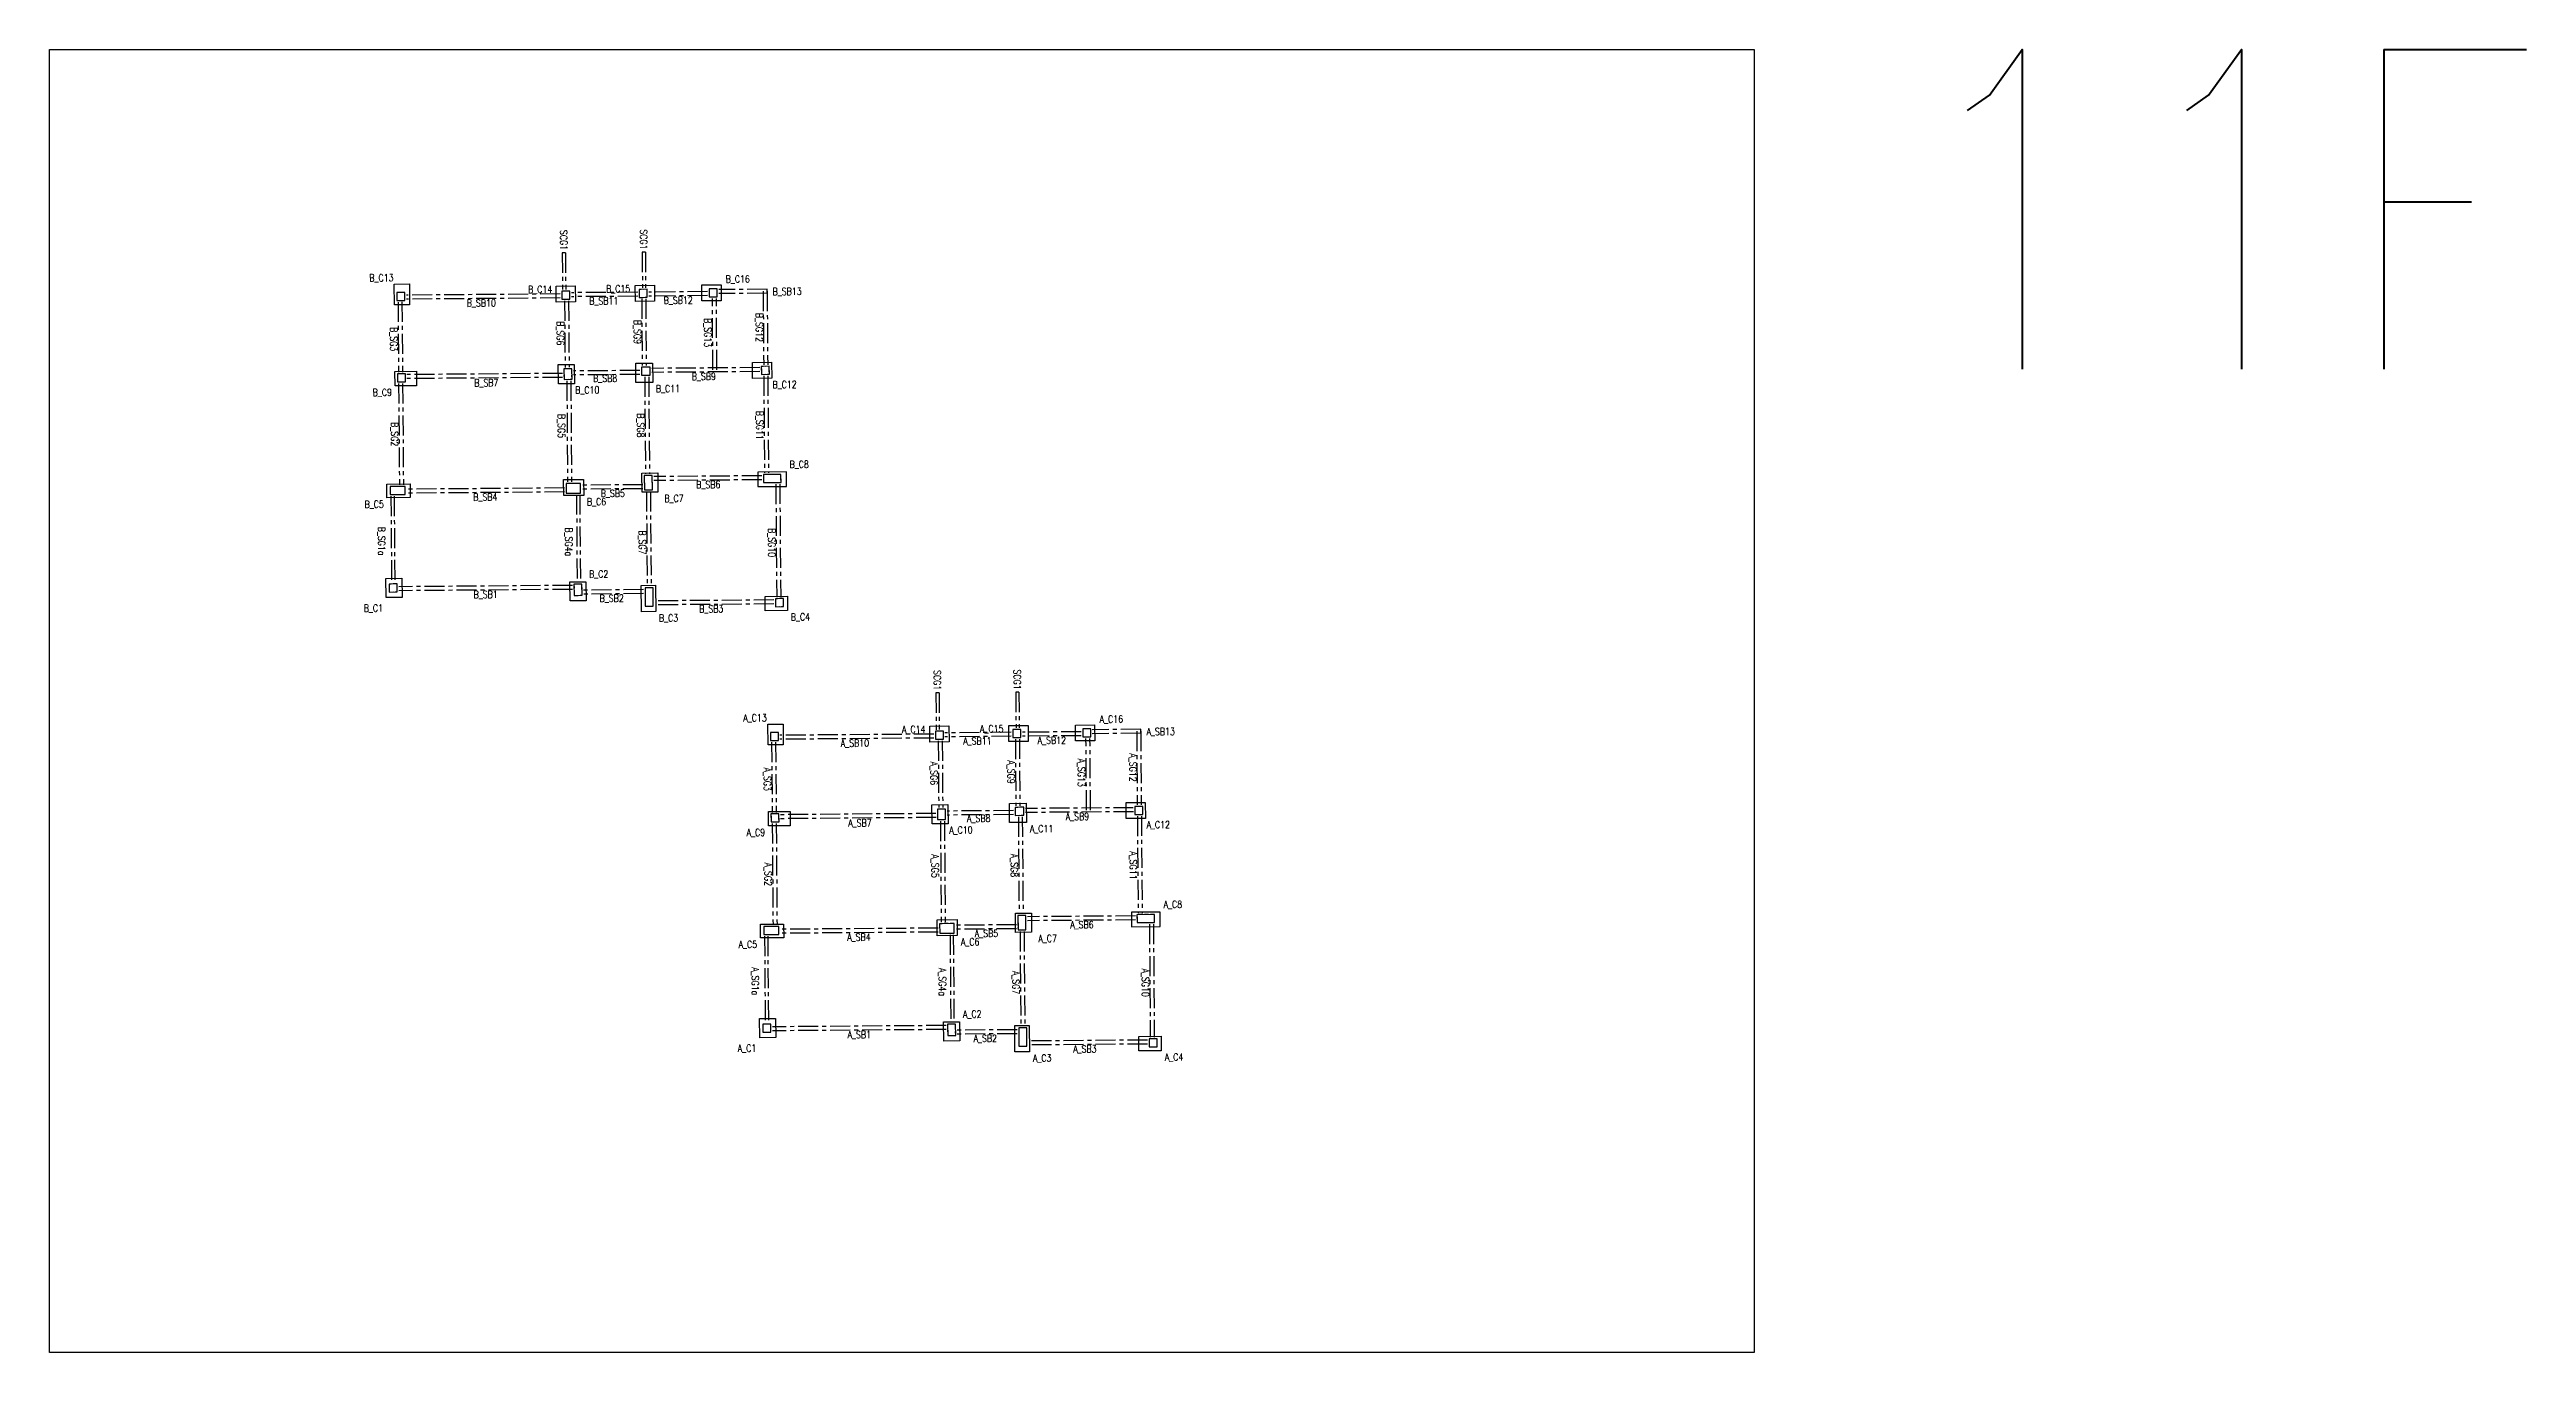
# Model space of a CAD drawing. Header units: millimetres. Extents: x 39613 to 69886, y 27475 to 191272.
# Drawn here: x 50002 to 65498, y 128184 to 136340 of the extents above; entities that cross this region are included whole.
import ezdxf
from ezdxf.enums import TextEntityAlignment as Align

# ---------------------------------------------------------------- set-up
doc = ezdxf.new("R2010")
doc.units = ezdxf.units.MM
doc.header["$LTSCALE"] = 100
doc.header["$MEASUREMENT"] = 0
doc.linetypes.add('CENTER', pattern=[2, 1.25, -0.25, 0.25, -0.25])
doc.linetypes.add('HIDDEN', pattern=[0.375, 0.25, -0.125])
for name, color, linetype in [('TC-COLUMN', 1, 'Continuous'), ('TC-TB', 2, 'Continuous'), ('TC-TC', 4, 'Continuous'), ('TC-虛鋼柱', 4, 'HIDDEN'), ('TC-鋼柱', 11, 'Continuous'), ('TC-鋼粱', 183, 'CENTER')]:
    doc.layers.add(name, color=color, linetype=linetype)
doc.styles.get("Standard").update_dxf_attribs({"font": 'txt.shx', "width": 0.8, "bigfont": 'ae.shx'})

msp = doc.modelspace()

# ---------------------------------------------------------------- linework, layer by layer
at = {"layer": 'Defpoints'}
msp.add_lwpolyline([(60666.19, 136339.6), (60666.19, 128184.24), (50001.56, 128184.24), (50001.56, 136339.6)], close=True, dxfattribs=at)
at = {"layer": 'TC-COLUMN'}
for points in [[(52253.27, 134872.21), (52254.27, 134742.22), (52159.27, 134741.49), (52158.27, 134871.48)], [(53170.73, 134859.26), (53290.73, 134860.18), (53291.49, 134760.18), (53171.5, 134759.26)], [(53665.78, 134863.06), (53785.77, 134863.98), (53786.54, 134763.99), (53666.54, 134763.06)], [(54082.66, 134866.26), (54202.65, 134867.19), (54203.42, 134767.19), (54083.42, 134766.27)], [(53284.57, 134368.12), (53285.49, 134248.12), (53185.49, 134247.36), (53184.57, 134367.35)], [(53774.35, 134376.38), (53775.27, 134256.38), (53670.27, 134255.58), (53669.35, 134375.57)], [(54399.36, 134380.96), (54519.35, 134381.88), (54520.12, 134281.88), (54400.13, 134280.96)], [(52163.17, 134234.32), (52162.47, 134324.31), (52297.47, 134325.35), (52298.16, 134235.35)], [(52111.78, 133619.09), (52256.78, 133620.2), (52257.43, 133535.21), (52112.44, 133534.09)], [(53217.6, 133647.58), (53342.59, 133648.54), (53343.36, 133548.55), (53218.37, 133547.59)], [(53807.3, 133689.11), (53808.22, 133569.12), (53708.22, 133568.35), (53707.3, 133688.35)], [(54432.28, 133693.9), (54432.97, 133603.9), (54612.96, 133605.3), (54612.27, 133695.29)], [(52107.24, 132908.97), (52106.32, 133028.97), (52206.31, 133029.74), (52207.23, 132909.74)], [(53258.43, 132887.88), (53257.51, 133007.87), (53357.51, 133008.64), (53358.43, 132888.64)], [(53702.83, 132985.49), (53792.83, 132986.18), (53794.1, 132821.18), (53704.1, 132820.49)], [(54478.25, 132916.74), (54618.24, 132917.82), (54618.93, 132827.82), (54478.94, 132826.75)], [(54590.7, 132117.58), (54591.7, 131987.59), (54496.7, 131986.86), (54495.7, 132116.85)], [(55508.16, 132104.63), (55628.16, 132105.55), (55628.92, 132005.55), (55508.93, 132004.63)], [(56003.21, 132108.43), (56123.2, 132109.35), (56123.97, 132009.36), (56003.97, 132008.43)], [(56420.09, 132111.63), (56540.08, 132112.55), (56540.85, 132012.56), (56420.85, 132011.64)], [(54500.6, 131479.69), (54499.91, 131569.68), (54634.9, 131570.72), (54635.59, 131480.72)], [(55622, 131613.49), (55622.92, 131493.49), (55522.92, 131492.73), (55522, 131612.72)], [(56111.78, 131621.75), (56112.7, 131501.75), (56007.7, 131500.95), (56006.78, 131620.94)], [(56736.79, 131626.33), (56856.78, 131627.25), (56857.55, 131527.25), (56737.56, 131526.33)], [(54449.21, 130864.46), (54594.21, 130865.57), (54594.86, 130780.58), (54449.87, 130779.46)], [(55555.03, 130892.95), (55680.02, 130893.91), (55680.79, 130793.92), (55555.8, 130792.96)], [(56144.73, 130934.48), (56145.65, 130814.49), (56045.65, 130813.72), (56044.73, 130933.72)], [(56769.71, 130939.27), (56770.4, 130849.27), (56950.39, 130850.67), (56949.7, 130940.66)], [(54444.67, 130154.34), (54443.75, 130274.34), (54543.74, 130275.11), (54544.66, 130155.11)], [(55595.86, 130133.25), (55594.94, 130253.24), (55694.94, 130254.01), (55695.86, 130134.01)], [(56040.26, 130230.86), (56130.26, 130231.55), (56131.53, 130066.55), (56041.53, 130065.86)], [(56815.68, 130162.11), (56955.67, 130163.19), (56956.36, 130073.19), (56816.37, 130072.12)]]:
    msp.add_lwpolyline(points, close=True, dxfattribs=at)
at = {"layer": 'TC-虛鋼柱'}
for points in [[(52174.06, 134769.1), (52224.06, 134769.49), (52223.67, 134819.49), (52173.68, 134819.1)], [(53206.36, 134777.03), (53256.36, 134777.42), (53255.98, 134827.41), (53205.98, 134827.03)], [(53691.35, 134788.26), (53741.35, 134788.64), (53740.97, 134838.64), (53690.97, 134838.25)], [(54128.23, 134791.61), (54178.23, 134792), (54177.84, 134841.99), (54127.85, 134841.61)], [(54454.93, 134306.39), (54504.93, 134306.77), (54504.55, 134356.77), (54454.55, 134356.38)], [(52177.97, 134259.43), (52227.97, 134259.82), (52227.59, 134309.81), (52177.59, 134309.43)], [(53220.28, 134275.12), (53270.28, 134275.51), (53269.78, 134340.51), (53219.78, 134340.12)], [(53704.92, 134300.85), (53759.92, 134301.27), (53759.54, 134351.27), (53704.54, 134350.84)], [(52132.28, 133554.25), (52227.28, 133554.98), (52226.9, 133604.97), (52131.9, 133604.24)], [(53233.25, 133562.7), (53323.25, 133563.39), (53322.79, 133623.39), (53232.79, 133622.7)], [(53723.1, 133583.46), (53773.1, 133583.85), (53772.41, 133673.85), (53722.41, 133673.46)], [(54577.77, 133630.02), (54577.39, 133680.02), (54467.39, 133679.17), (54467.78, 133629.17)], [(52126.97, 132944.12), (52176.97, 132944.51), (52176.58, 132994.51), (52126.58, 132994.12)], [(53283.16, 132923.07), (53333.16, 132923.45), (53332.62, 132993.45), (53282.63, 132993.06)], [(53728.83, 132855.67), (53778.83, 132856.05), (53777.95, 132971.05), (53727.95, 132970.67)], [(54543.74, 132852.25), (54593.74, 132852.63), (54593.36, 132902.63), (54543.36, 132902.24)], [(54511.49, 132014.47), (54561.49, 132014.86), (54561.1, 132064.86), (54511.11, 132064.47)], [(55543.79, 132022.4), (55593.79, 132022.78), (55593.41, 132072.78), (55543.41, 132072.4)], [(56028.78, 132033.63), (56078.78, 132034.01), (56078.4, 132084.01), (56028.4, 132083.62)], [(56465.66, 132036.98), (56515.66, 132037.37), (56515.27, 132087.36), (56465.28, 132086.98)], [(55557.71, 131520.49), (55607.71, 131520.88), (55607.21, 131585.88), (55557.21, 131585.49)], [(56042.35, 131546.22), (56097.35, 131546.64), (56096.97, 131596.64), (56041.97, 131596.21)], [(56792.36, 131551.75), (56842.36, 131552.14), (56841.98, 131602.14), (56791.98, 131601.75)], [(54515.4, 131504.8), (54565.4, 131505.19), (54565.02, 131555.18), (54515.02, 131554.8)], [(54469.71, 130799.62), (54564.71, 130800.35), (54564.33, 130850.34), (54469.33, 130849.61)], [(55570.68, 130808.07), (55660.68, 130808.76), (55660.22, 130868.76), (55570.22, 130868.07)], [(56060.54, 130828.83), (56110.53, 130829.22), (56109.84, 130919.22), (56059.84, 130918.83)], [(56915.2, 130875.39), (56914.82, 130925.39), (56804.82, 130924.54), (56805.21, 130874.54)], [(54464.4, 130189.49), (54514.4, 130189.88), (54514.01, 130239.88), (54464.01, 130239.49)], [(55620.59, 130168.44), (55670.59, 130168.82), (55670.05, 130238.82), (55620.06, 130238.43)], [(56066.26, 130101.04), (56116.26, 130101.42), (56115.38, 130216.42), (56065.38, 130216.04)], [(56881.17, 130097.62), (56931.17, 130098), (56930.79, 130148), (56880.79, 130147.61)]]:
    msp.add_lwpolyline(points, close=True, dxfattribs=at)
at = {"layer": 'TC-鋼柱'}
for points in [[(52174.06, 134769.1), (52224.06, 134769.49), (52223.67, 134819.49), (52173.68, 134819.1)], [(53206.36, 134777.03), (53256.36, 134777.42), (53255.98, 134827.41), (53205.98, 134827.03)], [(53691.35, 134788.26), (53741.35, 134788.64), (53740.97, 134838.64), (53690.97, 134838.25)], [(54128.23, 134791.61), (54178.23, 134792), (54177.84, 134841.99), (54127.85, 134841.61)], [(54454.93, 134306.39), (54504.93, 134306.77), (54504.55, 134356.77), (54454.55, 134356.38)], [(52177.97, 134259.43), (52227.97, 134259.82), (52227.59, 134309.81), (52177.59, 134309.43)], [(53220.28, 134275.12), (53270.28, 134275.51), (53269.78, 134340.51), (53219.78, 134340.12)], [(53704.92, 134300.85), (53759.92, 134301.27), (53759.54, 134351.27), (53704.54, 134350.84)], [(52132.28, 133554.25), (52227.28, 133554.98), (52226.9, 133604.97), (52131.9, 133604.24)], [(53233.25, 133562.7), (53323.25, 133563.39), (53322.79, 133623.39), (53232.79, 133622.7)], [(53723.1, 133583.46), (53773.1, 133583.85), (53772.41, 133673.85), (53722.41, 133673.46)], [(54577.77, 133630.02), (54577.39, 133680.02), (54467.39, 133679.17), (54467.78, 133629.17)], [(52126.97, 132944.12), (52176.97, 132944.51), (52176.58, 132994.51), (52126.58, 132994.12)], [(53283.16, 132923.07), (53333.16, 132923.45), (53332.62, 132993.45), (53282.63, 132993.06)], [(53728.83, 132855.67), (53778.83, 132856.05), (53777.95, 132971.05), (53727.95, 132970.67)], [(54543.74, 132852.25), (54593.74, 132852.63), (54593.36, 132902.63), (54543.36, 132902.24)], [(54511.49, 132014.47), (54561.49, 132014.86), (54561.1, 132064.86), (54511.11, 132064.47)], [(55543.79, 132022.4), (55593.79, 132022.78), (55593.41, 132072.78), (55543.41, 132072.4)], [(56028.78, 132033.63), (56078.78, 132034.01), (56078.4, 132084.01), (56028.4, 132083.62)], [(56465.66, 132036.98), (56515.66, 132037.37), (56515.27, 132087.36), (56465.28, 132086.98)], [(55557.71, 131520.49), (55607.71, 131520.88), (55607.21, 131585.88), (55557.21, 131585.49)], [(56042.35, 131546.22), (56097.35, 131546.64), (56096.97, 131596.64), (56041.97, 131596.21)], [(56792.36, 131551.75), (56842.36, 131552.14), (56841.98, 131602.14), (56791.98, 131601.75)], [(54515.4, 131504.8), (54565.4, 131505.19), (54565.02, 131555.18), (54515.02, 131554.8)], [(54469.71, 130799.62), (54564.71, 130800.35), (54564.33, 130850.34), (54469.33, 130849.61)], [(55570.68, 130808.07), (55660.68, 130808.76), (55660.22, 130868.76), (55570.22, 130868.07)], [(56060.54, 130828.83), (56110.53, 130829.22), (56109.84, 130919.22), (56059.84, 130918.83)], [(56915.2, 130875.39), (56914.82, 130925.39), (56804.82, 130924.54), (56805.21, 130874.54)], [(54464.4, 130189.49), (54514.4, 130189.88), (54514.01, 130239.88), (54464.01, 130239.49)], [(55620.59, 130168.44), (55670.59, 130168.82), (55670.05, 130238.82), (55620.06, 130238.43)], [(56066.26, 130101.04), (56116.26, 130101.42), (56115.38, 130216.42), (56065.38, 130216.04)], [(56881.17, 130097.62), (56931.17, 130098), (56930.79, 130148), (56880.79, 130147.61)]]:
    msp.add_lwpolyline(points, close=True, dxfattribs=at)
at = {"layer": 'TC-鋼粱'}
for p, q in [((53229.13, 135067.23), (53209.14, 135067.08)), ((53209.14, 135067.08), (53210.9, 134837.07)), ((53229.13, 135067.23), (53230.9, 134837.22)), ((53729.18, 135071.07), (53709.18, 135070.92)), ((53709.18, 135070.92), (53710.89, 134848.41)), ((53729.18, 135071.07), (53730.89, 134848.56)), ((53681.1, 134820.68), (53266.05, 134817.49)), ((54117.98, 134824.03), (53751.1, 134821.22)), ((54490.84, 134839.4), (54187.88, 134837.07)), ((54465.94, 134826.71), (54469.47, 134366.5)), ((54491.03, 134814.4), (54490.84, 134839.4)), ((54490.94, 134826.9), (54494.47, 134366.69)), ((52181.64, 134759.16), (52185.01, 134319.49)), ((52206.64, 134759.35), (52210.01, 134319.68)), ((53196.11, 134809.45), (52233.81, 134802.06)), ((53196.31, 134784.45), (52234, 134777.06)), ((53223.91, 134767.17), (53227.12, 134350.18)), ((53248.91, 134767.36), (53252.12, 134350.37)), ((53681.29, 134795.68), (53266.25, 134792.49)), ((53706.43, 134778.37), (53709.63, 134360.88)), ((53731.43, 134778.56), (53734.63, 134361.08)), ((54118.17, 134799.03), (53751.29, 134796.22)), ((54151.74, 134334.06), (54148.31, 134781.77)), ((54176.74, 134334.25), (54173.31, 134781.96)), ((54491.03, 134814.4), (54188.07, 134812.07)), ((52185.55, 134249.49), (52190.43, 133614.69)), ((52210.55, 134249.68), (52215.42, 133614.89)), ((53209.99, 134312.36), (52237.63, 134304.89)), ((53210.18, 134287.36), (52237.82, 134279.89)), ((53237.85, 134265.26), (53242.71, 133632.78)), ((53262.85, 134265.45), (53267.71, 133632.97)), ((53694.69, 134330.77), (53279.88, 134327.58)), ((53694.89, 134305.77), (53280.07, 134302.58)), ((53725.17, 134291), (53729.84, 133683.52)), ((53750.17, 134291.19), (53754.84, 133683.71)), ((54444.61, 134348.81), (53769.6, 134343.62)), ((54444.8, 134323.81), (53769.79, 134318.62)), ((54470.01, 134296.5), (54474.67, 133689.23)), ((54495.01, 134296.69), (54499.67, 133689.42)), ((53223, 133595.12), (52237.03, 133587.55)), ((53712.86, 133615.89), (53332.87, 133612.97)), ((53713.05, 133590.89), (53333.06, 133587.97)), ((54457.45, 133671.59), (53782.47, 133666.41)), ((54457.64, 133646.6), (53782.66, 133641.41)), ((54545.35, 133619.77), (54550.78, 132912.3)), ((54570.35, 133619.96), (54575.78, 132912.49)), ((52137.36, 133544.28), (52141.51, 133004.24)), ((52157.36, 133544.44), (52161.51, 133004.39)), ((53223.19, 133570.12), (52237.22, 133562.55)), ((53298.32, 133553.2), (53302.55, 133003.22)), ((53318.32, 133553.35), (53322.55, 133003.37)), ((53735.82, 133573.43), (53740.37, 132980.76)), ((53760.82, 133573.62), (53765.37, 132980.95)), ((53272.68, 132985.49), (52186.72, 132977.15)), ((53272.88, 132960.49), (52186.91, 132952.15)), ((53718.04, 132958.91), (53342.91, 132956.03)), ((53718.23, 132933.91), (53343.1, 132931.03)), ((54533.42, 132894.36), (53788.58, 132888.64)), ((54533.61, 132869.36), (53788.77, 132863.64)), ((55566.57, 132312.6), (55546.57, 132312.45)), ((55546.57, 132312.45), (55548.33, 132082.44)), ((55566.57, 132312.6), (55568.33, 132082.59)), ((56066.61, 132316.44), (56046.61, 132316.29)), ((56046.61, 132316.29), (56048.32, 132093.78)), ((56066.61, 132316.44), (56068.32, 132093.93)), ((55533.54, 132054.82), (54571.24, 132047.43)), ((55533.74, 132029.82), (54571.43, 132022.43)), ((56018.53, 132066.05), (55603.48, 132062.86)), ((56018.72, 132041.05), (55603.68, 132037.86)), ((56455.41, 132069.4), (56088.53, 132066.59)), ((56455.6, 132044.4), (56088.72, 132041.59)), ((56828.27, 132084.77), (56525.31, 132082.44)), ((56828.46, 132059.77), (56525.5, 132057.44)), ((56803.37, 132072.08), (56806.9, 131611.87)), ((56828.46, 132059.77), (56828.27, 132084.77)), ((56828.37, 132072.27), (56831.9, 131612.06)), ((54519.07, 132004.53), (54522.44, 131564.86)), ((54544.07, 132004.72), (54547.44, 131565.05)), ((55561.34, 132012.54), (55564.55, 131595.55)), ((55586.34, 132012.73), (55589.55, 131595.74)), ((56043.86, 132023.74), (56047.06, 131606.25)), ((56068.86, 132023.93), (56072.06, 131606.45)), ((56489.17, 131579.43), (56485.74, 132027.13)), ((56514.17, 131579.62), (56510.74, 132027.33)), ((56032.12, 131576.14), (55617.31, 131572.95)), ((56782.04, 131594.18), (56107.03, 131588.99)), ((56782.23, 131569.18), (56107.22, 131563.99)), ((54522.98, 131494.86), (54527.86, 130860.06)), ((54547.98, 131495.05), (54552.85, 130860.26)), ((55547.42, 131557.73), (54575.06, 131550.26)), ((55547.61, 131532.73), (54575.25, 131525.26)), ((55575.28, 131510.63), (55580.14, 130878.15)), ((55600.28, 131510.82), (55605.14, 130878.34)), ((56032.32, 131551.14), (55617.5, 131547.95)), ((56062.6, 131536.37), (56067.27, 130928.89)), ((56087.6, 131536.56), (56092.27, 130929.08)), ((56807.44, 131541.87), (56812.1, 130934.6)), ((56832.44, 131542.06), (56837.1, 130934.79)), ((54474.79, 130789.65), (54478.94, 130249.61)), ((54494.79, 130789.81), (54498.94, 130249.76)), ((55560.43, 130840.49), (54574.46, 130832.92)), ((55560.62, 130815.49), (54574.65, 130807.92)), ((55635.76, 130798.57), (55639.98, 130248.59)), ((55655.75, 130798.72), (55659.98, 130248.74)), ((56050.29, 130861.26), (55670.3, 130858.34)), ((56050.48, 130836.26), (55670.49, 130833.34)), ((56073.25, 130818.8), (56077.8, 130226.13)), ((56098.25, 130818.99), (56102.8, 130226.32)), ((56794.88, 130916.96), (56119.9, 130911.78)), ((56795.07, 130891.97), (56120.09, 130886.78)), ((56882.78, 130865.14), (56888.21, 130157.67)), ((56907.78, 130865.33), (56913.21, 130157.86)), ((55610.11, 130230.86), (54524.15, 130222.52)), ((55610.31, 130205.86), (54524.34, 130197.52)), ((56055.47, 130204.28), (55680.34, 130201.4)), ((56055.66, 130179.28), (55680.53, 130176.4)), ((56870.85, 130139.73), (56126.01, 130134.01)), ((56871.04, 130114.73), (56126.2, 130109.01))]:
    msp.add_line(p, q, dxfattribs=at)

# ---------------------------------------------------------------- texts
at = {"layer": 'Defpoints', "color": 3, "width": 0.8}
msp.add_text('11F', height=2000, rotation=360, dxfattribs=at).set_placement((61589.25, 136339.6), align=Align.TOP_LEFT)
at = {"layer": 'TC-TB', "width": 0.8}
for s, rotation, p in [('SCG1', 270.440027, (53218.52, 135147.15)), ('SCG1', 270.440027, (53718.57, 135150.99)), ('B_SB13', 0.440027, (54615.98, 134825.36)), ('B_SB10', 0.440027, (52702.86, 134753.16)), ('B_SB11', 0.440027, (53468.98, 134766.55)), ('B_SB12', 0.440027, (53934.94, 134770.13)), ('B_SG12', 270, (54442.67, 134600.26)), ('B_SG3', 270, (52155.92, 134526.61)), ('B_SG6', 270, (53197.98, 134563.46)), ('B_SG9', 270, (53680.39, 134571.92)), ('B_SG13', 270, (54119.95, 134567.68)), ('B_SB7', 0.440027, (52734.23, 134253.7)), ('B_SB8', 0.440027, (53477.65, 134281.74)), ('B_SB9', 0.440027, (54095, 134293.62)), ('B_SG5', 270, (53205.02, 133983.25)), ('B_SG8', 270, (53700, 133987.05)), ('B_SG11', 270, (54444.88, 133987.65)), ('B_SG2', 270, (52160.49, 133931.88)), ('B_SB5', 0.440027, (53525.76, 133561.95)), ('B_SB6', 0.440027, (54122.86, 133616.52)), ('B_SB4', 0.440027, (52727.92, 133538.82)), ('B_SG1a', 270, (52079.52, 133262.55)), ('B_SG4a', 270, (53250.59, 133257.83)), ('B_SG7', 270, (53710.77, 133254.39)), ('B_SG10', 270, (54520.66, 133253.32)), ('B_SB1', 0.440027, (52730.11, 132928.82)), ('B_SB2', 0.440027, (53518.38, 132904.87)), ('B_SB3', 0.440027, (54141.4, 132838.85)), ('SCG1', 270.440027, (55555.95, 132392.52)), ('SCG1', 270.440027, (56056, 132396.36)), ('A_SB11', 0.440027, (55806.41, 132011.92)), ('A_SB12', 0.440027, (56272.37, 132015.5)), ('A_SB13', 0.440027, (56953.41, 132070.73)), ('A_SB10', 0.440027, (55040.29, 131998.53)), ('A_SG6', 270, (55535.41, 131808.83)), ('A_SG9', 270, (56017.82, 131817.29)), ('A_SG13', 270, (56457.38, 131813.05)), ('A_SG12', 270, (56780.1, 131845.63)), ('A_SG3', 270, (54493.35, 131771.98)), ('A_SB7', 0.440027, (55071.66, 131499.07)), ('A_SB8', 0.440027, (55815.08, 131527.11)), ('A_SB9', 0.440027, (56432.43, 131538.99)), ('A_SG5', 270, (55542.45, 131228.62)), ('A_SG8', 270, (56037.44, 131232.42)), ('A_SG11', 270, (56782.31, 131233.02)), ('A_SG2', 270, (54497.92, 131177.25)), ('A_SB4', 0.440027, (55065.35, 130784.19)), ('A_SB5', 0.440027, (55863.19, 130807.32)), ('A_SB6', 0.440027, (56460.29, 130861.89)), ('A_SG1a', 270, (54416.95, 130507.92)), ('A_SG4a', 270, (55588.02, 130503.2)), ('A_SG7', 270, (56048.2, 130499.76)), ('A_SG10', 270, (56858.09, 130498.69)), ('A_SB1', 0.440027, (55067.54, 130174.19)), ('A_SB2', 0.440027, (55855.81, 130150.24)), ('A_SB3', 0.440027, (56478.83, 130084.22))]:
    msp.add_text(s, height=45, rotation=rotation, dxfattribs=at).set_placement(p, align=Align.MIDDLE_CENTER)
at = {"layer": 'TC-TC', "width": 0.8}
for s, p in [('B_C13', (52077.97, 134910.87)), ('B_C14', (53070.89, 134838.49)), ('B_C15', (53558.93, 134842.24)), ('B_C16', (54307.38, 134902.99)), ('B_C9', (52083.48, 134193.7)), ('B_C10', (53365.79, 134208.74)), ('B_C11', (53870.57, 134217.12)), ('B_C12', (54600.43, 134242.5)), ('B_C8', (54691.9, 133743.41)), ('B_C5', (52032.75, 133493.48)), ('B_C6', (53423.67, 133509.16)), ('B_C7', (53908.52, 133529.89)), ('B_C2', (53437.14, 133056.74)), ('B_C1', (52027.74, 132843.36)), ('B_C3', (53874.4, 132781.8)), ('B_C4', (54699.24, 132788.13)), ('A_C13', (54415.4, 132156.24)), ('A_C14', (55408.32, 132083.86)), ('A_C15', (55896.36, 132087.61)), ('A_C16', (56644.81, 132148.36)), ('A_C9', (54420.91, 131439.07)), ('A_C10', (55703.22, 131454.11)), ('A_C11', (56208, 131462.49)), ('A_C12', (56937.86, 131487.87)), ('A_C8', (57029.33, 130988.78)), ('A_C7', (56245.95, 130775.26)), ('A_C5', (54370.18, 130738.85)), ('A_C6', (55761.1, 130754.53)), ('A_C2', (55774.57, 130302.11)), ('A_C1', (54365.17, 130088.73)), ('A_C3', (56211.83, 130027.17)), ('A_C4', (57036.67, 130033.5))]:
    msp.add_text(s, height=45, rotation=0.440027, dxfattribs=at).set_placement(p, align=Align.MIDDLE_CENTER)

doc.saveas('drawing.dxf')
